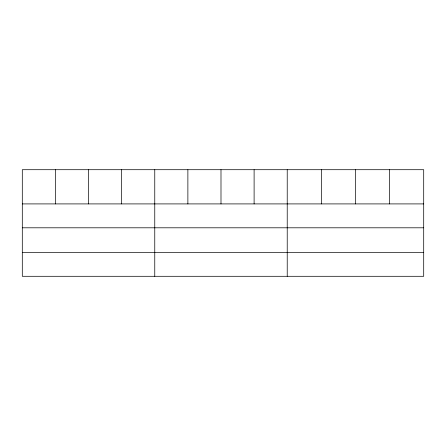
<?xml version="1.0" encoding="UTF-8"?>
<svg xmlns="http://www.w3.org/2000/svg" width="446" height="446" viewBox="0 0 446 446"><rect width="100%" height="100%" fill="white"/><g stroke="black" fill="none" stroke-linecap="round" stroke-linejoin="round"><path stroke-width="0.67" d="M423.7 227.8L423.7 169.703L22.3 169.703L22.3 276.297L423.7 276.297L423.7 227.8L22.3 227.8M22.3 203.911L423.7 203.911M22.3 252.408L423.7 252.408M389.581 169.703L389.581 203.911M355.462 169.703L355.462 203.911M321.343 169.703L321.343 203.911M287.224 169.703L287.224 276.297M254.108 169.703L254.108 203.911M220.993 169.703L220.993 203.911M187.877 169.703L187.877 203.911M154.762 169.703L154.762 276.297M121.646 169.703L121.646 203.911M88.531 169.703L88.531 203.911M55.416 169.703L55.416 203.911"/></g></svg>
